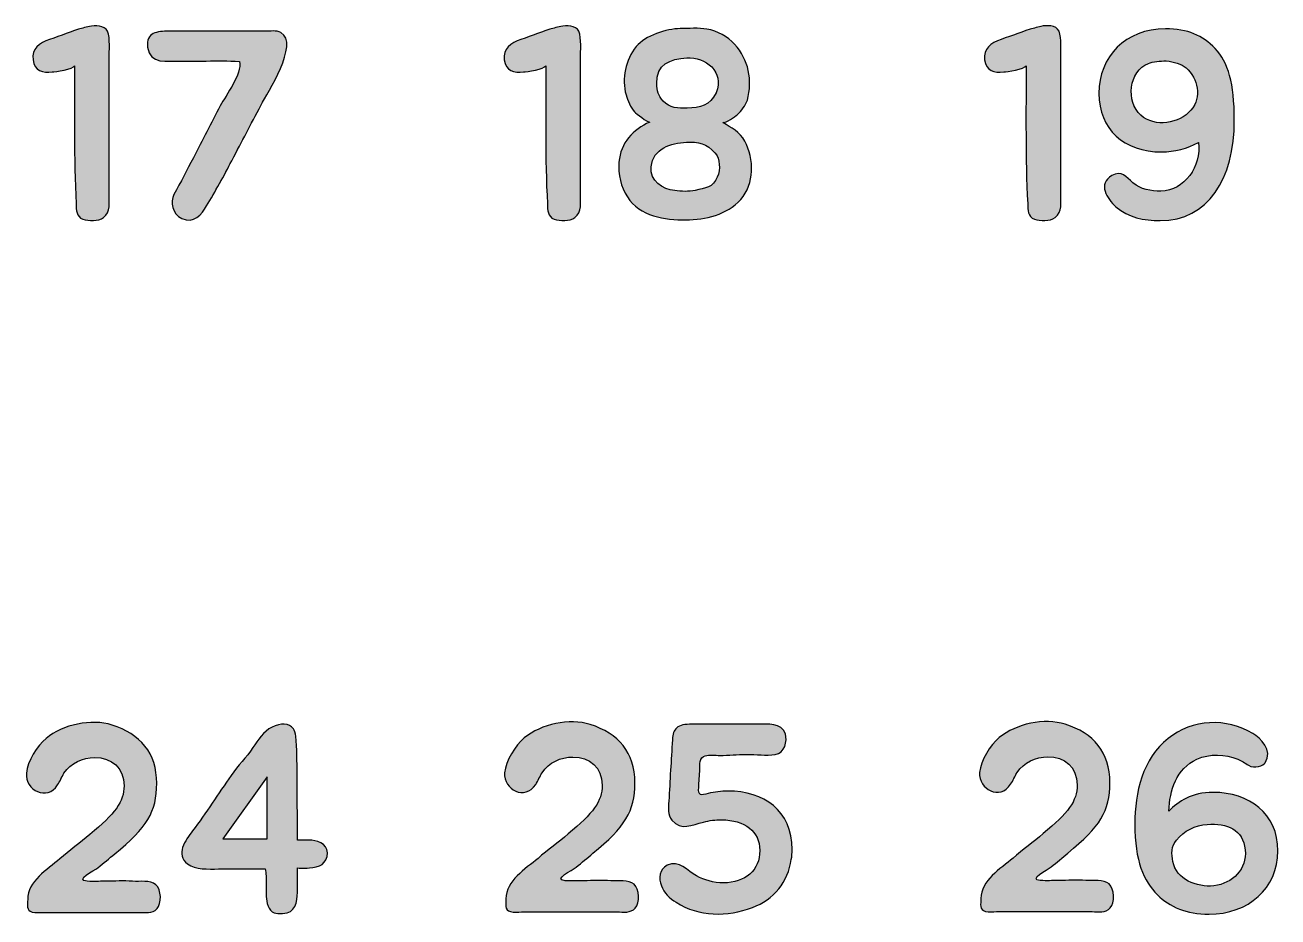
# Model space of a CAD drawing. Header units: millimetres. Extents: x 28 to 183, y 96 to 201.
# Drawn here: x 141.45 to 164.73, y 110.35 to 126.91 of the extents above; entities that cross this region are included whole.
import ezdxf

# ---------------------------------------------------------------- set-up
doc = ezdxf.new("R2010")
doc.units = ezdxf.units.MM
doc.header["$MEASUREMENT"] = 0
doc.layers.add('Layer 1', color=7, linetype='Continuous', lineweight=0)

# ---------------------------------------------------------------- blocks, each defined once
blk = doc.blocks.new('Block_0')
at = {"layer": 'Layer 1', "true_color": 0x010101, "transparency": 33554687}
h = blk.add_hatch(color=18, dxfattribs=at)
h.dxf.hatch_style = 2
edge = h.paths.add_edge_path()
edge.add_spline(control_points=[(142.645, 126.884), (142.744, 126.909), (142.927, 126.909), (142.981, 126.795), (143.036, 126.662), (143.011, 126.43), (143.011, 126.286), (143.011, 126.286), (143.011, 123.761), (143.011, 123.761), (143.011, 123.623), (143.046, 123.435), (142.907, 123.336), (142.813, 123.262), (142.631, 123.267), (142.522, 123.307), (142.403, 123.346), (142.398, 123.48), (142.398, 123.588), (142.354, 124.453), (142.369, 125.273), (142.369, 126.153), (142.349, 126.094), (142.008, 126.039), (141.954, 126.039), (141.781, 126.02), (141.618, 126.059), (141.598, 126.262), (141.573, 126.469), (141.711, 126.583), (141.904, 126.642), (142.112, 126.711), (142.314, 126.795), (142.522, 126.855), (142.566, 126.865), (142.606, 126.879), (142.645, 126.884)], knot_values=[0, 0, 0, 0, 1, 1, 1, 2, 2, 2, 3, 3, 3, 4, 4, 4, 5, 5, 5, 6, 6, 6, 7, 7, 7, 8, 8, 8, 9, 9, 9, 10, 10, 10, 11, 11, 11, 12, 12, 12, 12], degree=3, periodic=0)
h = blk.add_hatch(color=18, dxfattribs=at)
h.dxf.hatch_style = 2
edge = h.paths.add_edge_path()
edge.add_spline(control_points=[(151.401, 126.884), (151.5, 126.909), (151.683, 126.909), (151.737, 126.795), (151.791, 126.662), (151.767, 126.43), (151.767, 126.286), (151.767, 126.286), (151.767, 123.761), (151.767, 123.761), (151.767, 123.623), (151.801, 123.435), (151.663, 123.336), (151.569, 123.262), (151.386, 123.267), (151.278, 123.307), (151.159, 123.346), (151.154, 123.48), (151.154, 123.588), (151.109, 124.453), (151.124, 125.273), (151.124, 126.153), (151.104, 126.094), (150.764, 126.039), (150.709, 126.039), (150.536, 126.02), (150.373, 126.059), (150.353, 126.262), (150.329, 126.469), (150.467, 126.583), (150.66, 126.642), (150.867, 126.711), (151.07, 126.795), (151.278, 126.855), (151.322, 126.865), (151.361, 126.879), (151.401, 126.884)], knot_values=[0, 0, 0, 0, 1, 1, 1, 2, 2, 2, 3, 3, 3, 4, 4, 4, 5, 5, 5, 6, 6, 6, 7, 7, 7, 8, 8, 8, 9, 9, 9, 10, 10, 10, 11, 11, 11, 12, 12, 12, 12], degree=3, periodic=0)
h = blk.add_hatch(color=18, dxfattribs=at)
h.dxf.hatch_style = 2
edge = h.paths.add_edge_path()
edge.add_spline(control_points=[(152.64, 123.717), (152.516, 123.905), (152.467, 124.137), (152.482, 124.364), (152.512, 124.72), (152.744, 124.972), (153.055, 125.105), (153.001, 125.105), (152.808, 125.268), (152.773, 125.298), (152.695, 125.382), (152.65, 125.506), (152.615, 125.614), (152.532, 125.911), (152.601, 126.267), (152.803, 126.509), (152.971, 126.716), (153.367, 126.84), (153.619, 126.845), (153.787, 126.845), (153.955, 126.86), (154.118, 126.835), (154.32, 126.8), (154.498, 126.696), (154.632, 126.553), (154.894, 126.267), (154.968, 125.886), (154.869, 125.515), (154.834, 125.412), (154.765, 125.323), (154.681, 125.244), (154.647, 125.214), (154.464, 125.091), (154.414, 125.1), (154.572, 125.001), (154.73, 124.927), (154.819, 124.754), (155.002, 124.418), (155.002, 123.964), (154.745, 123.672), (154.493, 123.386), (154.088, 123.292), (153.727, 123.292), (153.337, 123.292), (152.868, 123.356), (152.64, 123.717)], knot_values=[0, 0, 0, 0, 1, 1, 1, 2, 2, 2, 3, 3, 3, 4, 4, 4, 5, 5, 5, 6, 6, 6, 7, 7, 7, 8, 8, 8, 9, 9, 9, 10, 10, 10, 11, 11, 11, 12, 12, 12, 13, 13, 13, 14, 14, 14, 15, 15, 15, 15], degree=3, periodic=0)
edge = h.paths.add_edge_path()
edge.add_spline(control_points=[(153.08, 124.275), (153.055, 124.013), (153.292, 123.86), (153.52, 123.835), (153.643, 123.816), (153.777, 123.816), (153.9, 123.84), (154.083, 123.88), (154.236, 123.89), (154.31, 124.087), (154.37, 124.226), (154.365, 124.428), (154.266, 124.537), (154.123, 124.71), (153.95, 124.745), (153.737, 124.735), (153.446, 124.72), (153.119, 124.621), (153.08, 124.275)], knot_values=[0, 0, 0, 0, 1, 1, 1, 2, 2, 2, 3, 3, 3, 4, 4, 4, 5, 5, 5, 6, 6, 6, 6], degree=3, periodic=0)
edge.add_line((153.08, 124.275), (153.08, 124.275))
edge = h.paths.add_edge_path()
edge.add_spline(control_points=[(153.184, 125.822), (153.189, 125.698), (153.213, 125.59), (153.307, 125.496), (153.421, 125.367), (153.589, 125.362), (153.747, 125.367), (153.989, 125.367), (154.177, 125.417), (154.286, 125.654), (154.454, 126.039), (154.088, 126.326), (153.742, 126.301), (153.436, 126.282), (153.169, 126.178), (153.184, 125.822)], knot_values=[0, 0, 0, 0, 1, 1, 1, 2, 2, 2, 3, 3, 3, 4, 4, 4, 5, 5, 5, 5], degree=3, periodic=0)
edge.add_line((153.184, 125.822), (153.184, 125.822))
h = blk.add_hatch(color=18, dxfattribs=at)
h.dxf.hatch_style = 2
edge = h.paths.add_edge_path()
edge.add_spline(control_points=[(160.323, 126.885), (160.422, 126.91), (160.605, 126.91), (160.659, 126.796), (160.714, 126.662), (160.689, 126.43), (160.689, 126.287), (160.689, 126.287), (160.689, 123.762), (160.689, 123.762), (160.689, 123.624), (160.724, 123.436), (160.585, 123.337), (160.491, 123.263), (160.308, 123.268), (160.2, 123.307), (160.081, 123.347), (160.076, 123.48), (160.076, 123.589), (160.032, 124.454), (160.047, 125.274), (160.047, 126.154), (160.027, 126.094), (159.686, 126.04), (159.631, 126.04), (159.458, 126.02), (159.296, 126.06), (159.276, 126.262), (159.251, 126.47), (159.389, 126.583), (159.582, 126.643), (159.79, 126.712), (159.992, 126.796), (160.2, 126.855), (160.244, 126.865), (160.284, 126.88), (160.323, 126.885)], knot_values=[0, 0, 0, 0, 1, 1, 1, 2, 2, 2, 3, 3, 3, 4, 4, 4, 5, 5, 5, 6, 6, 6, 7, 7, 7, 8, 8, 8, 9, 9, 9, 10, 10, 10, 11, 11, 11, 12, 12, 12, 12], degree=3, periodic=0)
h = blk.add_hatch(color=18, dxfattribs=at)
h.dxf.hatch_style = 2
edge = h.paths.add_edge_path()
edge.add_spline(control_points=[(144.122, 126.795), (144.122, 126.795), (145.911, 126.795), (145.911, 126.795), (145.999, 126.795), (146.118, 126.815), (146.202, 126.771), (146.558, 126.568), (145.945, 125.639), (145.837, 125.427), (145.629, 125.036), (145.495, 124.779), (145.288, 124.389), (145.154, 124.122), (144.977, 123.811), (144.823, 123.554), (144.73, 123.391), (144.586, 123.213), (144.359, 123.316), (144.186, 123.41), (144.137, 123.613), (144.216, 123.766), (144.339, 123.988), (144.458, 124.221), (144.576, 124.443), (144.754, 124.779), (144.898, 125.081), (145.076, 125.412), (145.184, 125.609), (145.481, 126.005), (145.436, 126.232), (145.204, 126.252), (145.036, 126.242), (144.814, 126.242), (144.814, 126.242), (144.334, 126.242), (144.334, 126.242), (144.102, 126.242), (143.761, 126.173), (143.726, 126.499), (143.712, 126.637), (143.756, 126.711), (143.83, 126.751), (143.909, 126.79), (144.013, 126.795), (144.122, 126.795)], knot_values=[0, 0, 0, 0, 1, 1, 1, 2, 2, 2, 3, 3, 3, 4, 4, 4, 5, 5, 5, 6, 6, 6, 7, 7, 7, 8, 8, 8, 9, 9, 9, 10, 10, 10, 11, 11, 11, 12, 12, 12, 13, 13, 13, 14, 14, 14, 15, 15, 15, 15], degree=3, periodic=0)
h = blk.add_hatch(color=18, dxfattribs=at)
h.dxf.hatch_style = 2
edge = h.paths.add_edge_path()
edge.add_spline(control_points=[(161.716, 123.534), (161.543, 123.693), (161.375, 123.955), (161.642, 124.113), (161.815, 124.216), (161.913, 124.088), (162.032, 123.979), (162.18, 123.856), (162.363, 123.826), (162.551, 123.826), (162.986, 123.826), (163.312, 124.291), (163.247, 124.73), (163.055, 124.617), (162.793, 124.553), (162.57, 124.553), (161.864, 124.553), (161.399, 124.977), (161.399, 125.64), (161.399, 126.327), (161.898, 126.84), (162.635, 126.84), (163.055, 126.84), (163.321, 126.717), (163.559, 126.475), (163.801, 126.218), (163.915, 125.832), (163.915, 125.15), (163.915, 124.039), (163.426, 123.278), (162.536, 123.278), (162.235, 123.278), (161.948, 123.332), (161.716, 123.534)], knot_values=[0, 0, 0, 0, 1, 1, 1, 2, 2, 2, 3, 3, 3, 4, 4, 4, 5, 5, 5, 6, 6, 6, 7, 7, 7, 8, 8, 8, 9, 9, 9, 10, 10, 10, 11, 11, 11, 11], degree=3, periodic=0)
edge = h.paths.add_edge_path()
edge.add_spline(control_points=[(162.319, 126.198), (161.958, 126.055), (161.893, 125.486), (162.18, 125.234), (162.437, 125.002), (162.897, 125.081), (163.109, 125.328), (163.321, 125.575), (163.238, 125.916), (163.02, 126.114), (162.931, 126.188), (162.793, 126.228), (162.65, 126.243), (162.531, 126.248), (162.407, 126.228), (162.319, 126.198)], knot_values=[0, 0, 0, 0, 1, 1, 1, 2, 2, 2, 3, 3, 3, 4, 4, 4, 5, 5, 5, 5], degree=3, periodic=0)
edge.add_line((162.319, 126.198), (162.319, 126.198))
h = blk.add_hatch(color=18, dxfattribs=at)
h.dxf.hatch_style = 2
edge = h.paths.add_edge_path()
edge.add_spline(control_points=[(141.474, 113.016), (141.494, 113.233), (141.672, 113.525), (141.84, 113.663), (142.151, 113.92), (142.68, 114.034), (143.065, 113.91), (143.589, 113.747), (143.896, 113.391), (143.896, 112.828), (143.896, 112.294), (143.713, 112.008), (143.115, 111.518), (143.016, 111.434), (142.907, 111.345), (142.804, 111.261), (142.734, 111.207), (142.364, 111.029), (142.601, 111.009), (142.744, 110.999), (142.804, 111.009), (142.947, 111.009), (143.115, 111.009), (143.283, 111.024), (143.446, 111.009), (143.58, 110.999), (143.777, 111.034), (143.881, 110.945), (143.985, 110.856), (143.989, 110.594), (143.901, 110.5), (143.817, 110.401), (143.678, 110.431), (143.565, 110.431), (143.565, 110.431), (141.79, 110.431), (141.79, 110.431), (141.726, 110.431), (141.642, 110.416), (141.583, 110.436), (141.464, 110.466), (141.499, 110.574), (141.499, 110.673), (141.499, 111.009), (141.86, 111.227), (142.097, 111.424), (142.27, 111.578), (142.477, 111.726), (142.655, 111.879), (143.12, 112.264), (143.288, 112.482), (143.288, 112.783), (143.288, 113.114), (143.056, 113.307), (142.744, 113.307), (142.517, 113.307), (142.3, 113.203), (142.171, 113.016), (142.132, 112.946), (142.097, 112.862), (142.052, 112.798), (141.86, 112.492), (141.449, 112.699), (141.474, 113.016)], knot_values=[0, 0, 0, 0, 1, 1, 1, 2, 2, 2, 3, 3, 3, 4, 4, 4, 5, 5, 5, 6, 6, 6, 7, 7, 7, 8, 8, 8, 9, 9, 9, 10, 10, 10, 11, 11, 11, 12, 12, 12, 13, 13, 13, 14, 14, 14, 15, 15, 15, 16, 16, 16, 17, 17, 17, 18, 18, 18, 19, 19, 19, 20, 20, 20, 21, 21, 21, 21], degree=3, periodic=0)
h = blk.add_hatch(color=18, dxfattribs=at)
h.dxf.hatch_style = 2
edge = h.paths.add_edge_path()
edge.add_spline(control_points=[(146.479, 113.703), (146.508, 113.475), (146.499, 113.228), (146.503, 112.996), (146.503, 112.729), (146.508, 112.462), (146.508, 112.195), (146.508, 112.195), (146.508, 111.775), (146.508, 111.775), (146.508, 111.775), (146.721, 111.775), (146.721, 111.775), (146.864, 111.775), (147.057, 111.711), (147.067, 111.538), (147.067, 111.331), (146.913, 111.266), (146.731, 111.256), (146.711, 111.256), (146.518, 111.242), (146.508, 111.261), (146.508, 111.261), (146.508, 110.925), (146.508, 110.925), (146.508, 110.782), (146.523, 110.54), (146.38, 110.446), (146.32, 110.406), (146.153, 110.401), (146.078, 110.421), (145.96, 110.461), (145.94, 110.619), (145.93, 110.728), (145.925, 110.772), (145.94, 111.237), (145.91, 111.237), (145.91, 111.237), (145.041, 111.237), (145.041, 111.237), (144.853, 111.237), (144.616, 111.217), (144.467, 111.331), (144.235, 111.508), (144.428, 111.77), (144.561, 111.943), (144.813, 112.279), (145.041, 112.635), (145.278, 112.976), (145.406, 113.154), (145.559, 113.312), (145.683, 113.49), (145.777, 113.628), (145.876, 113.791), (146.039, 113.87), (146.197, 113.945), (146.355, 113.955), (146.434, 113.841), (146.454, 113.811), (146.474, 113.757), (146.479, 113.703)], knot_values=[0, 0, 0, 0, 1, 1, 1, 2, 2, 2, 3, 3, 3, 4, 4, 4, 5, 5, 5, 6, 6, 6, 7, 7, 7, 8, 8, 8, 9, 9, 9, 10, 10, 10, 11, 11, 11, 12, 12, 12, 13, 13, 13, 14, 14, 14, 15, 15, 15, 16, 16, 16, 17, 17, 17, 18, 18, 18, 19, 19, 19, 20, 20, 20, 20], degree=3, periodic=0)
edge = h.paths.add_edge_path()
edge.add_spline(control_points=[(145.945, 112.951), (145.945, 112.951), (145.125, 111.795), (145.125, 111.795), (145.125, 111.795), (145.945, 111.795), (145.945, 111.795), (145.945, 111.795), (145.945, 112.951), (145.945, 112.951)], knot_values=[0, 0, 0, 0, 1, 1, 1, 2, 2, 2, 3, 3, 3, 3], degree=3, periodic=0)
edge.add_line((145.945, 112.951), (145.945, 112.951))
h = blk.add_hatch(color=18, dxfattribs=at)
h.dxf.hatch_style = 2
edge = h.paths.add_edge_path()
edge.add_spline(control_points=[(150.358, 113.025), (150.377, 113.242), (150.556, 113.534), (150.724, 113.672), (151.035, 113.929), (151.564, 114.043), (151.949, 113.919), (152.473, 113.756), (152.779, 113.4), (152.779, 112.837), (152.779, 112.303), (152.596, 112.017), (151.998, 111.528), (151.899, 111.443), (151.791, 111.355), (151.687, 111.271), (151.618, 111.216), (151.247, 111.038), (151.484, 111.019), (151.628, 111.009), (151.687, 111.019), (151.831, 111.019), (151.998, 111.019), (152.166, 111.033), (152.329, 111.019), (152.463, 111.009), (152.661, 111.043), (152.765, 110.954), (152.868, 110.865), (152.873, 110.603), (152.784, 110.51), (152.7, 110.411), (152.562, 110.44), (152.448, 110.44), (152.448, 110.44), (150.674, 110.44), (150.674, 110.44), (150.61, 110.44), (150.526, 110.425), (150.467, 110.445), (150.348, 110.475), (150.383, 110.584), (150.383, 110.682), (150.383, 111.019), (150.743, 111.236), (150.98, 111.434), (151.153, 111.587), (151.361, 111.735), (151.539, 111.888), (152.004, 112.274), (152.171, 112.491), (152.171, 112.793), (152.171, 113.124), (151.939, 113.316), (151.628, 113.316), (151.401, 113.316), (151.183, 113.213), (151.055, 113.025), (151.015, 112.956), (150.98, 112.872), (150.936, 112.807), (150.743, 112.501), (150.333, 112.709), (150.358, 113.025)], knot_values=[0, 0, 0, 0, 1, 1, 1, 2, 2, 2, 3, 3, 3, 4, 4, 4, 5, 5, 5, 6, 6, 6, 7, 7, 7, 8, 8, 8, 9, 9, 9, 10, 10, 10, 11, 11, 11, 12, 12, 12, 13, 13, 13, 14, 14, 14, 15, 15, 15, 16, 16, 16, 17, 17, 17, 18, 18, 18, 19, 19, 19, 20, 20, 20, 21, 21, 21, 21], degree=3, periodic=0)
h = blk.add_hatch(color=18, dxfattribs=at)
h.dxf.hatch_style = 2
edge = h.paths.add_edge_path()
edge.add_spline(control_points=[(153.84, 113.924), (153.84, 113.924), (155.061, 113.924), (155.061, 113.924), (155.239, 113.924), (155.511, 113.959), (155.575, 113.746), (155.614, 113.613), (155.565, 113.385), (155.387, 113.366), (155.219, 113.336), (155.026, 113.366), (154.853, 113.366), (154.666, 113.366), (154.537, 113.346), (154.354, 113.346), (154.285, 113.346), (154.147, 113.361), (154.087, 113.341), (153.979, 113.316), (153.983, 113.168), (153.983, 113.089), (153.983, 112.975), (153.969, 112.862), (153.964, 112.748), (153.949, 112.595), (154.003, 112.6), (154.142, 112.639), (154.26, 112.669), (154.384, 112.684), (154.507, 112.684), (155.174, 112.684), (155.698, 112.328), (155.698, 111.597), (155.698, 111.532), (155.698, 111.473), (155.684, 111.414), (155.629, 110.999), (155.357, 110.663), (154.962, 110.524), (154.497, 110.346), (153.964, 110.346), (153.544, 110.618), (153.425, 110.687), (153.316, 110.796), (153.272, 110.925), (153.218, 111.063), (153.232, 111.231), (153.381, 111.305), (153.603, 111.414), (153.751, 111.201), (153.924, 111.107), (154.072, 111.033), (154.24, 110.979), (154.423, 110.979), (154.829, 110.979), (155.1, 111.216), (155.1, 111.582), (155.1, 111.933), (154.819, 112.15), (154.389, 112.15), (154.275, 112.15), (154.162, 112.14), (154.053, 112.106), (153.84, 112.056), (153.643, 111.938), (153.465, 112.145), (153.381, 112.234), (153.401, 112.382), (153.41, 112.496), (153.42, 112.689), (153.43, 112.876), (153.44, 113.069), (153.455, 113.257), (153.465, 113.45), (153.475, 113.637), (153.479, 113.746), (153.509, 113.81), (153.553, 113.855), (153.613, 113.914), (153.712, 113.924), (153.84, 113.924)], knot_values=[0, 0, 0, 0, 1, 1, 1, 2, 2, 2, 3, 3, 3, 4, 4, 4, 5, 5, 5, 6, 6, 6, 7, 7, 7, 8, 8, 8, 9, 9, 9, 10, 10, 10, 11, 11, 11, 12, 12, 12, 13, 13, 13, 14, 14, 14, 15, 15, 15, 16, 16, 16, 17, 17, 17, 18, 18, 18, 19, 19, 19, 20, 20, 20, 21, 21, 21, 22, 22, 22, 23, 23, 23, 24, 24, 24, 25, 25, 25, 26, 26, 26, 27, 27, 27, 27], degree=3, periodic=0)
h = blk.add_hatch(color=18, dxfattribs=at)
h.dxf.hatch_style = 2
edge = h.paths.add_edge_path()
edge.add_spline(control_points=[(159.182, 113.03), (159.202, 113.247), (159.38, 113.539), (159.548, 113.677), (159.859, 113.934), (160.388, 114.048), (160.774, 113.924), (161.297, 113.761), (161.604, 113.405), (161.604, 112.842), (161.604, 112.308), (161.421, 112.022), (160.823, 111.532), (160.724, 111.448), (160.616, 111.359), (160.512, 111.275), (160.443, 111.221), (160.072, 111.043), (160.309, 111.023), (160.452, 111.013), (160.512, 111.023), (160.655, 111.023), (160.823, 111.023), (160.991, 111.038), (161.154, 111.023), (161.288, 111.013), (161.485, 111.048), (161.589, 110.959), (161.693, 110.87), (161.698, 110.608), (161.609, 110.514), (161.525, 110.416), (161.386, 110.445), (161.273, 110.445), (161.273, 110.445), (159.499, 110.445), (159.499, 110.445), (159.435, 110.445), (159.351, 110.43), (159.291, 110.45), (159.172, 110.48), (159.207, 110.588), (159.207, 110.687), (159.207, 111.023), (159.568, 111.241), (159.805, 111.439), (159.978, 111.592), (160.186, 111.74), (160.363, 111.893), (160.828, 112.278), (160.996, 112.496), (160.996, 112.797), (160.996, 113.129), (160.764, 113.321), (160.452, 113.321), (160.225, 113.321), (160.008, 113.217), (159.879, 113.03), (159.84, 112.96), (159.805, 112.877), (159.76, 112.812), (159.568, 112.506), (159.158, 112.713), (159.182, 113.03)], knot_values=[0, 0, 0, 0, 1, 1, 1, 2, 2, 2, 3, 3, 3, 4, 4, 4, 5, 5, 5, 6, 6, 6, 7, 7, 7, 8, 8, 8, 9, 9, 9, 10, 10, 10, 11, 11, 11, 12, 12, 12, 13, 13, 13, 14, 14, 14, 15, 15, 15, 16, 16, 16, 17, 17, 17, 18, 18, 18, 19, 19, 19, 20, 20, 20, 21, 21, 21, 21], degree=3, periodic=0)
h = blk.add_hatch(color=18, dxfattribs=at)
h.dxf.hatch_style = 2
edge = h.paths.add_edge_path()
edge.add_spline(control_points=[(163.979, 113.277), (163.747, 113.366), (163.455, 113.385), (163.218, 113.277), (162.838, 113.099), (162.714, 112.699), (162.699, 112.313), (162.877, 112.491), (163.119, 112.659), (163.52, 112.659), (164.187, 112.659), (164.726, 112.269), (164.726, 111.572), (164.726, 110.88), (164.172, 110.396), (163.446, 110.396), (163.025, 110.396), (162.714, 110.534), (162.487, 110.757), (162.23, 111.018), (162.067, 111.379), (162.067, 112.076), (162.067, 112.654), (162.21, 113.287), (162.685, 113.662), (163.129, 114.018), (163.772, 114.052), (164.261, 113.751), (164.394, 113.667), (164.641, 113.45), (164.488, 113.208), (164.459, 113.153), (164.29, 113.094), (164.177, 113.163), (164.117, 113.203), (164.049, 113.252), (163.979, 113.277)], knot_values=[0, 0, 0, 0, 1, 1, 1, 2, 2, 2, 3, 3, 3, 4, 4, 4, 5, 5, 5, 6, 6, 6, 7, 7, 7, 8, 8, 8, 9, 9, 9, 10, 10, 10, 11, 11, 11, 12, 12, 12, 12], degree=3, periodic=0)
edge = h.paths.add_edge_path()
edge.add_spline(control_points=[(162.838, 111.774), (162.744, 111.661), (162.744, 111.513), (162.774, 111.374), (162.833, 111.043), (163.218, 110.89), (163.535, 110.925), (163.885, 110.964), (164.152, 111.236), (164.117, 111.592), (164.078, 111.977), (163.782, 112.086), (163.411, 112.066), (163.189, 112.051), (162.981, 111.947), (162.838, 111.774)], knot_values=[0, 0, 0, 0, 1, 1, 1, 2, 2, 2, 3, 3, 3, 4, 4, 4, 5, 5, 5, 5], degree=3, periodic=0)
edge.add_line((162.838, 111.774), (162.838, 111.774))
at = {"layer": 'Layer 1', "color": 18, "lineweight": 25, "true_color": 0x010101}
blk.add_lwpolyline([(145.945, 112.951), (145.125, 111.795), (145.945, 111.795)], close=True, dxfattribs=at)
for points, knots in [([(142.645, 126.884), (142.744, 126.909), (142.927, 126.909), (142.981, 126.795), (143.036, 126.662), (143.011, 126.43), (143.011, 126.286), (143.011, 126.286), (143.011, 123.761), (143.011, 123.761), (143.011, 123.623), (143.046, 123.435), (142.907, 123.336), (142.813, 123.262), (142.631, 123.267), (142.522, 123.307), (142.403, 123.346), (142.398, 123.48), (142.398, 123.588), (142.354, 124.453), (142.369, 125.273), (142.369, 126.153), (142.349, 126.094), (142.008, 126.039), (141.954, 126.039), (141.781, 126.02), (141.618, 126.059), (141.598, 126.262), (141.573, 126.469), (141.711, 126.583), (141.904, 126.642), (142.112, 126.711), (142.314, 126.795), (142.522, 126.855), (142.566, 126.865), (142.606, 126.879), (142.645, 126.884)], [0, 0, 0, 0, 1, 1, 1, 2, 2, 2, 3, 3, 3, 4, 4, 4, 5, 5, 5, 6, 6, 6, 7, 7, 7, 8, 8, 8, 9, 9, 9, 10, 10, 10, 11, 11, 11, 12, 12, 12, 12]), ([(151.401, 126.884), (151.5, 126.909), (151.683, 126.909), (151.737, 126.795), (151.791, 126.662), (151.767, 126.43), (151.767, 126.286), (151.767, 126.286), (151.767, 123.761), (151.767, 123.761), (151.767, 123.623), (151.801, 123.435), (151.663, 123.336), (151.569, 123.262), (151.386, 123.267), (151.278, 123.307), (151.159, 123.346), (151.154, 123.48), (151.154, 123.588), (151.109, 124.453), (151.124, 125.273), (151.124, 126.153), (151.104, 126.094), (150.764, 126.039), (150.709, 126.039), (150.536, 126.02), (150.373, 126.059), (150.353, 126.262), (150.329, 126.469), (150.467, 126.583), (150.66, 126.642), (150.867, 126.711), (151.07, 126.795), (151.278, 126.855), (151.322, 126.865), (151.361, 126.879), (151.401, 126.884)], [0, 0, 0, 0, 1, 1, 1, 2, 2, 2, 3, 3, 3, 4, 4, 4, 5, 5, 5, 6, 6, 6, 7, 7, 7, 8, 8, 8, 9, 9, 9, 10, 10, 10, 11, 11, 11, 12, 12, 12, 12]), ([(152.64, 123.717), (152.516, 123.905), (152.467, 124.137), (152.482, 124.364), (152.512, 124.72), (152.744, 124.972), (153.055, 125.105), (153.001, 125.105), (152.808, 125.268), (152.773, 125.298), (152.695, 125.382), (152.65, 125.506), (152.615, 125.614), (152.532, 125.911), (152.601, 126.267), (152.803, 126.509), (152.971, 126.716), (153.367, 126.84), (153.619, 126.845), (153.787, 126.845), (153.955, 126.86), (154.118, 126.835), (154.32, 126.8), (154.498, 126.696), (154.632, 126.553), (154.894, 126.267), (154.968, 125.886), (154.869, 125.515), (154.834, 125.412), (154.765, 125.323), (154.681, 125.244), (154.647, 125.214), (154.464, 125.091), (154.414, 125.1), (154.572, 125.001), (154.73, 124.927), (154.819, 124.754), (155.002, 124.418), (155.002, 123.964), (154.745, 123.672), (154.493, 123.386), (154.088, 123.292), (153.727, 123.292), (153.337, 123.292), (152.868, 123.356), (152.64, 123.717)], [0, 0, 0, 0, 1, 1, 1, 2, 2, 2, 3, 3, 3, 4, 4, 4, 5, 5, 5, 6, 6, 6, 7, 7, 7, 8, 8, 8, 9, 9, 9, 10, 10, 10, 11, 11, 11, 12, 12, 12, 13, 13, 13, 14, 14, 14, 15, 15, 15, 15]), ([(160.323, 126.885), (160.422, 126.91), (160.605, 126.91), (160.659, 126.796), (160.714, 126.662), (160.689, 126.43), (160.689, 126.287), (160.689, 126.287), (160.689, 123.762), (160.689, 123.762), (160.689, 123.624), (160.724, 123.436), (160.585, 123.337), (160.491, 123.263), (160.308, 123.268), (160.2, 123.307), (160.081, 123.347), (160.076, 123.48), (160.076, 123.589), (160.032, 124.454), (160.047, 125.274), (160.047, 126.154), (160.027, 126.094), (159.686, 126.04), (159.631, 126.04), (159.458, 126.02), (159.296, 126.06), (159.276, 126.262), (159.251, 126.47), (159.389, 126.583), (159.582, 126.643), (159.79, 126.712), (159.992, 126.796), (160.2, 126.855), (160.244, 126.865), (160.284, 126.88), (160.323, 126.885)], [0, 0, 0, 0, 1, 1, 1, 2, 2, 2, 3, 3, 3, 4, 4, 4, 5, 5, 5, 6, 6, 6, 7, 7, 7, 8, 8, 8, 9, 9, 9, 10, 10, 10, 11, 11, 11, 12, 12, 12, 12]), ([(144.122, 126.795), (144.122, 126.795), (145.911, 126.795), (145.911, 126.795), (145.999, 126.795), (146.118, 126.815), (146.202, 126.771), (146.558, 126.568), (145.945, 125.639), (145.837, 125.427), (145.629, 125.036), (145.495, 124.779), (145.288, 124.389), (145.154, 124.122), (144.977, 123.811), (144.823, 123.554), (144.73, 123.391), (144.586, 123.213), (144.359, 123.316), (144.186, 123.41), (144.137, 123.613), (144.216, 123.766), (144.339, 123.988), (144.458, 124.221), (144.576, 124.443), (144.754, 124.779), (144.898, 125.081), (145.076, 125.412), (145.184, 125.609), (145.481, 126.005), (145.436, 126.232), (145.204, 126.252), (145.036, 126.242), (144.814, 126.242), (144.814, 126.242), (144.334, 126.242), (144.334, 126.242), (144.102, 126.242), (143.761, 126.173), (143.726, 126.499), (143.712, 126.637), (143.756, 126.711), (143.83, 126.751), (143.909, 126.79), (144.013, 126.795), (144.122, 126.795)], [0, 0, 0, 0, 1, 1, 1, 2, 2, 2, 3, 3, 3, 4, 4, 4, 5, 5, 5, 6, 6, 6, 7, 7, 7, 8, 8, 8, 9, 9, 9, 10, 10, 10, 11, 11, 11, 12, 12, 12, 13, 13, 13, 14, 14, 14, 15, 15, 15, 15]), ([(161.716, 123.534), (161.543, 123.693), (161.375, 123.955), (161.642, 124.113), (161.815, 124.216), (161.913, 124.088), (162.032, 123.979), (162.18, 123.856), (162.363, 123.826), (162.551, 123.826), (162.986, 123.826), (163.312, 124.291), (163.247, 124.73), (163.055, 124.617), (162.793, 124.553), (162.57, 124.553), (161.864, 124.553), (161.399, 124.977), (161.399, 125.64), (161.399, 126.327), (161.898, 126.84), (162.635, 126.84), (163.055, 126.84), (163.321, 126.717), (163.559, 126.475), (163.801, 126.218), (163.915, 125.832), (163.915, 125.15), (163.915, 124.039), (163.426, 123.278), (162.536, 123.278), (162.235, 123.278), (161.948, 123.332), (161.716, 123.534)], [0, 0, 0, 0, 1, 1, 1, 2, 2, 2, 3, 3, 3, 4, 4, 4, 5, 5, 5, 6, 6, 6, 7, 7, 7, 8, 8, 8, 9, 9, 9, 10, 10, 10, 11, 11, 11, 11]), ([(153.184, 125.822), (153.189, 125.698), (153.213, 125.59), (153.307, 125.496), (153.421, 125.367), (153.589, 125.362), (153.747, 125.367), (153.989, 125.367), (154.177, 125.417), (154.286, 125.654), (154.454, 126.039), (154.088, 126.326), (153.742, 126.301), (153.436, 126.282), (153.169, 126.178), (153.184, 125.822)], [0, 0, 0, 0, 1, 1, 1, 2, 2, 2, 3, 3, 3, 4, 4, 4, 5, 5, 5, 5]), ([(162.319, 126.198), (161.958, 126.055), (161.893, 125.486), (162.18, 125.234), (162.437, 125.002), (162.897, 125.081), (163.109, 125.328), (163.321, 125.575), (163.238, 125.916), (163.02, 126.114), (162.931, 126.188), (162.793, 126.228), (162.65, 126.243), (162.531, 126.248), (162.407, 126.228), (162.319, 126.198)], [0, 0, 0, 0, 1, 1, 1, 2, 2, 2, 3, 3, 3, 4, 4, 4, 5, 5, 5, 5]), ([(153.08, 124.275), (153.055, 124.013), (153.292, 123.86), (153.52, 123.835), (153.643, 123.816), (153.777, 123.816), (153.9, 123.84), (154.083, 123.88), (154.236, 123.89), (154.31, 124.087), (154.37, 124.226), (154.365, 124.428), (154.266, 124.537), (154.123, 124.71), (153.95, 124.745), (153.737, 124.735), (153.446, 124.72), (153.119, 124.621), (153.08, 124.275)], [0, 0, 0, 0, 1, 1, 1, 2, 2, 2, 3, 3, 3, 4, 4, 4, 5, 5, 5, 6, 6, 6, 6]), ([(141.474, 113.016), (141.494, 113.233), (141.672, 113.525), (141.84, 113.663), (142.151, 113.92), (142.68, 114.034), (143.065, 113.91), (143.589, 113.747), (143.896, 113.391), (143.896, 112.828), (143.896, 112.294), (143.713, 112.008), (143.115, 111.518), (143.016, 111.434), (142.907, 111.345), (142.804, 111.261), (142.734, 111.207), (142.364, 111.029), (142.601, 111.009), (142.744, 110.999), (142.804, 111.009), (142.947, 111.009), (143.115, 111.009), (143.283, 111.024), (143.446, 111.009), (143.58, 110.999), (143.777, 111.034), (143.881, 110.945), (143.985, 110.856), (143.989, 110.594), (143.901, 110.5), (143.817, 110.401), (143.678, 110.431), (143.565, 110.431), (143.565, 110.431), (141.79, 110.431), (141.79, 110.431), (141.726, 110.431), (141.642, 110.416), (141.583, 110.436), (141.464, 110.466), (141.499, 110.574), (141.499, 110.673), (141.499, 111.009), (141.86, 111.227), (142.097, 111.424), (142.27, 111.578), (142.477, 111.726), (142.655, 111.879), (143.12, 112.264), (143.288, 112.482), (143.288, 112.783), (143.288, 113.114), (143.056, 113.307), (142.744, 113.307), (142.517, 113.307), (142.3, 113.203), (142.171, 113.016), (142.132, 112.946), (142.097, 112.862), (142.052, 112.798), (141.86, 112.492), (141.449, 112.699), (141.474, 113.016)], [0, 0, 0, 0, 1, 1, 1, 2, 2, 2, 3, 3, 3, 4, 4, 4, 5, 5, 5, 6, 6, 6, 7, 7, 7, 8, 8, 8, 9, 9, 9, 10, 10, 10, 11, 11, 11, 12, 12, 12, 13, 13, 13, 14, 14, 14, 15, 15, 15, 16, 16, 16, 17, 17, 17, 18, 18, 18, 19, 19, 19, 20, 20, 20, 21, 21, 21, 21]), ([(146.479, 113.703), (146.508, 113.475), (146.499, 113.228), (146.503, 112.996), (146.503, 112.729), (146.508, 112.462), (146.508, 112.195), (146.508, 112.195), (146.508, 111.775), (146.508, 111.775), (146.508, 111.775), (146.721, 111.775), (146.721, 111.775), (146.864, 111.775), (147.057, 111.711), (147.067, 111.538), (147.067, 111.331), (146.913, 111.266), (146.731, 111.256), (146.711, 111.256), (146.518, 111.242), (146.508, 111.261), (146.508, 111.261), (146.508, 110.925), (146.508, 110.925), (146.508, 110.782), (146.523, 110.54), (146.38, 110.446), (146.32, 110.406), (146.153, 110.401), (146.078, 110.421), (145.96, 110.461), (145.94, 110.619), (145.93, 110.728), (145.925, 110.772), (145.94, 111.237), (145.91, 111.237), (145.91, 111.237), (145.041, 111.237), (145.041, 111.237), (144.853, 111.237), (144.616, 111.217), (144.467, 111.331), (144.235, 111.508), (144.428, 111.77), (144.561, 111.943), (144.813, 112.279), (145.041, 112.635), (145.278, 112.976), (145.406, 113.154), (145.559, 113.312), (145.683, 113.49), (145.777, 113.628), (145.876, 113.791), (146.039, 113.87), (146.197, 113.945), (146.355, 113.955), (146.434, 113.841), (146.454, 113.811), (146.474, 113.757), (146.479, 113.703)], [0, 0, 0, 0, 1, 1, 1, 2, 2, 2, 3, 3, 3, 4, 4, 4, 5, 5, 5, 6, 6, 6, 7, 7, 7, 8, 8, 8, 9, 9, 9, 10, 10, 10, 11, 11, 11, 12, 12, 12, 13, 13, 13, 14, 14, 14, 15, 15, 15, 16, 16, 16, 17, 17, 17, 18, 18, 18, 19, 19, 19, 20, 20, 20, 20]), ([(150.358, 113.025), (150.377, 113.242), (150.556, 113.534), (150.724, 113.672), (151.035, 113.929), (151.564, 114.043), (151.949, 113.919), (152.473, 113.756), (152.779, 113.4), (152.779, 112.837), (152.779, 112.303), (152.596, 112.017), (151.998, 111.528), (151.899, 111.443), (151.791, 111.355), (151.687, 111.271), (151.618, 111.216), (151.247, 111.038), (151.484, 111.019), (151.628, 111.009), (151.687, 111.019), (151.831, 111.019), (151.998, 111.019), (152.166, 111.033), (152.329, 111.019), (152.463, 111.009), (152.661, 111.043), (152.765, 110.954), (152.868, 110.865), (152.873, 110.603), (152.784, 110.51), (152.7, 110.411), (152.562, 110.44), (152.448, 110.44), (152.448, 110.44), (150.674, 110.44), (150.674, 110.44), (150.61, 110.44), (150.526, 110.425), (150.467, 110.445), (150.348, 110.475), (150.383, 110.584), (150.383, 110.682), (150.383, 111.019), (150.743, 111.236), (150.98, 111.434), (151.153, 111.587), (151.361, 111.735), (151.539, 111.888), (152.004, 112.274), (152.171, 112.491), (152.171, 112.793), (152.171, 113.124), (151.939, 113.316), (151.628, 113.316), (151.401, 113.316), (151.183, 113.213), (151.055, 113.025), (151.015, 112.956), (150.98, 112.872), (150.936, 112.807), (150.743, 112.501), (150.333, 112.709), (150.358, 113.025)], [0, 0, 0, 0, 1, 1, 1, 2, 2, 2, 3, 3, 3, 4, 4, 4, 5, 5, 5, 6, 6, 6, 7, 7, 7, 8, 8, 8, 9, 9, 9, 10, 10, 10, 11, 11, 11, 12, 12, 12, 13, 13, 13, 14, 14, 14, 15, 15, 15, 16, 16, 16, 17, 17, 17, 18, 18, 18, 19, 19, 19, 20, 20, 20, 21, 21, 21, 21]), ([(153.84, 113.924), (153.84, 113.924), (155.061, 113.924), (155.061, 113.924), (155.239, 113.924), (155.511, 113.959), (155.575, 113.746), (155.614, 113.613), (155.565, 113.385), (155.387, 113.366), (155.219, 113.336), (155.026, 113.366), (154.853, 113.366), (154.666, 113.366), (154.537, 113.346), (154.354, 113.346), (154.285, 113.346), (154.147, 113.361), (154.087, 113.341), (153.979, 113.316), (153.983, 113.168), (153.983, 113.089), (153.983, 112.975), (153.969, 112.862), (153.964, 112.748), (153.949, 112.595), (154.003, 112.6), (154.142, 112.639), (154.26, 112.669), (154.384, 112.684), (154.507, 112.684), (155.174, 112.684), (155.698, 112.328), (155.698, 111.597), (155.698, 111.532), (155.698, 111.473), (155.684, 111.414), (155.629, 110.999), (155.357, 110.663), (154.962, 110.524), (154.497, 110.346), (153.964, 110.346), (153.544, 110.618), (153.425, 110.687), (153.316, 110.796), (153.272, 110.925), (153.218, 111.063), (153.232, 111.231), (153.381, 111.305), (153.603, 111.414), (153.751, 111.201), (153.924, 111.107), (154.072, 111.033), (154.24, 110.979), (154.423, 110.979), (154.829, 110.979), (155.1, 111.216), (155.1, 111.582), (155.1, 111.933), (154.819, 112.15), (154.389, 112.15), (154.275, 112.15), (154.162, 112.14), (154.053, 112.106), (153.84, 112.056), (153.643, 111.938), (153.465, 112.145), (153.381, 112.234), (153.401, 112.382), (153.41, 112.496), (153.42, 112.689), (153.43, 112.876), (153.44, 113.069), (153.455, 113.257), (153.465, 113.45), (153.475, 113.637), (153.479, 113.746), (153.509, 113.81), (153.553, 113.855), (153.613, 113.914), (153.712, 113.924), (153.84, 113.924)], [0, 0, 0, 0, 1, 1, 1, 2, 2, 2, 3, 3, 3, 4, 4, 4, 5, 5, 5, 6, 6, 6, 7, 7, 7, 8, 8, 8, 9, 9, 9, 10, 10, 10, 11, 11, 11, 12, 12, 12, 13, 13, 13, 14, 14, 14, 15, 15, 15, 16, 16, 16, 17, 17, 17, 18, 18, 18, 19, 19, 19, 20, 20, 20, 21, 21, 21, 22, 22, 22, 23, 23, 23, 24, 24, 24, 25, 25, 25, 26, 26, 26, 27, 27, 27, 27]), ([(159.182, 113.03), (159.202, 113.247), (159.38, 113.539), (159.548, 113.677), (159.859, 113.934), (160.388, 114.048), (160.774, 113.924), (161.297, 113.761), (161.604, 113.405), (161.604, 112.842), (161.604, 112.308), (161.421, 112.022), (160.823, 111.532), (160.724, 111.448), (160.616, 111.359), (160.512, 111.275), (160.443, 111.221), (160.072, 111.043), (160.309, 111.023), (160.452, 111.013), (160.512, 111.023), (160.655, 111.023), (160.823, 111.023), (160.991, 111.038), (161.154, 111.023), (161.288, 111.013), (161.485, 111.048), (161.589, 110.959), (161.693, 110.87), (161.698, 110.608), (161.609, 110.514), (161.525, 110.416), (161.386, 110.445), (161.273, 110.445), (161.273, 110.445), (159.499, 110.445), (159.499, 110.445), (159.435, 110.445), (159.351, 110.43), (159.291, 110.45), (159.172, 110.48), (159.207, 110.588), (159.207, 110.687), (159.207, 111.023), (159.568, 111.241), (159.805, 111.439), (159.978, 111.592), (160.186, 111.74), (160.363, 111.893), (160.828, 112.278), (160.996, 112.496), (160.996, 112.797), (160.996, 113.129), (160.764, 113.321), (160.452, 113.321), (160.225, 113.321), (160.008, 113.217), (159.879, 113.03), (159.84, 112.96), (159.805, 112.877), (159.76, 112.812), (159.568, 112.506), (159.158, 112.713), (159.182, 113.03)], [0, 0, 0, 0, 1, 1, 1, 2, 2, 2, 3, 3, 3, 4, 4, 4, 5, 5, 5, 6, 6, 6, 7, 7, 7, 8, 8, 8, 9, 9, 9, 10, 10, 10, 11, 11, 11, 12, 12, 12, 13, 13, 13, 14, 14, 14, 15, 15, 15, 16, 16, 16, 17, 17, 17, 18, 18, 18, 19, 19, 19, 20, 20, 20, 21, 21, 21, 21]), ([(163.979, 113.277), (163.747, 113.366), (163.455, 113.385), (163.218, 113.277), (162.838, 113.099), (162.714, 112.699), (162.699, 112.313), (162.877, 112.491), (163.119, 112.659), (163.52, 112.659), (164.187, 112.659), (164.726, 112.269), (164.726, 111.572), (164.726, 110.88), (164.172, 110.396), (163.446, 110.396), (163.025, 110.396), (162.714, 110.534), (162.487, 110.757), (162.23, 111.018), (162.067, 111.379), (162.067, 112.076), (162.067, 112.654), (162.21, 113.287), (162.685, 113.662), (163.129, 114.018), (163.772, 114.052), (164.261, 113.751), (164.394, 113.667), (164.641, 113.45), (164.488, 113.208), (164.459, 113.153), (164.29, 113.094), (164.177, 113.163), (164.117, 113.203), (164.049, 113.252), (163.979, 113.277)], [0, 0, 0, 0, 1, 1, 1, 2, 2, 2, 3, 3, 3, 4, 4, 4, 5, 5, 5, 6, 6, 6, 7, 7, 7, 8, 8, 8, 9, 9, 9, 10, 10, 10, 11, 11, 11, 12, 12, 12, 12]), ([(162.838, 111.774), (162.744, 111.661), (162.744, 111.513), (162.774, 111.374), (162.833, 111.043), (163.218, 110.89), (163.535, 110.925), (163.885, 110.964), (164.152, 111.236), (164.117, 111.592), (164.078, 111.977), (163.782, 112.086), (163.411, 112.066), (163.189, 112.051), (162.981, 111.947), (162.838, 111.774)], [0, 0, 0, 0, 1, 1, 1, 2, 2, 2, 3, 3, 3, 4, 4, 4, 5, 5, 5, 5])]:
    blk.add_open_spline(points, degree=3, knots=knots, dxfattribs=at)
at = {"layer": 'Layer 1'}
for points, knots in [([(142.645, 126.884), (142.744, 126.909), (142.927, 126.909), (142.981, 126.795), (143.036, 126.662), (143.011, 126.43), (143.011, 126.286), (143.011, 126.286), (143.011, 123.761), (143.011, 123.761), (143.011, 123.623), (143.046, 123.435), (142.907, 123.336), (142.813, 123.262), (142.631, 123.267), (142.522, 123.307), (142.403, 123.346), (142.398, 123.48), (142.398, 123.588), (142.354, 124.453), (142.369, 125.273), (142.369, 126.153), (142.349, 126.094), (142.008, 126.039), (141.954, 126.039), (141.781, 126.02), (141.618, 126.059), (141.598, 126.262), (141.573, 126.469), (141.711, 126.583), (141.904, 126.642), (142.112, 126.711), (142.314, 126.795), (142.522, 126.855), (142.566, 126.865), (142.606, 126.879), (142.645, 126.884)], [0, 0, 0, 0, 1, 1, 1, 2, 2, 2, 3, 3, 3, 4, 4, 4, 5, 5, 5, 6, 6, 6, 7, 7, 7, 8, 8, 8, 9, 9, 9, 10, 10, 10, 11, 11, 11, 12, 12, 12, 12]), ([(151.401, 126.884), (151.5, 126.909), (151.683, 126.909), (151.737, 126.795), (151.791, 126.662), (151.767, 126.43), (151.767, 126.286), (151.767, 126.286), (151.767, 123.761), (151.767, 123.761), (151.767, 123.623), (151.801, 123.435), (151.663, 123.336), (151.569, 123.262), (151.386, 123.267), (151.278, 123.307), (151.159, 123.346), (151.154, 123.48), (151.154, 123.588), (151.109, 124.453), (151.124, 125.273), (151.124, 126.153), (151.104, 126.094), (150.764, 126.039), (150.709, 126.039), (150.536, 126.02), (150.373, 126.059), (150.353, 126.262), (150.329, 126.469), (150.467, 126.583), (150.66, 126.642), (150.867, 126.711), (151.07, 126.795), (151.278, 126.855), (151.322, 126.865), (151.361, 126.879), (151.401, 126.884)], [0, 0, 0, 0, 1, 1, 1, 2, 2, 2, 3, 3, 3, 4, 4, 4, 5, 5, 5, 6, 6, 6, 7, 7, 7, 8, 8, 8, 9, 9, 9, 10, 10, 10, 11, 11, 11, 12, 12, 12, 12]), ([(152.64, 123.717), (152.516, 123.905), (152.467, 124.137), (152.482, 124.364), (152.512, 124.72), (152.744, 124.972), (153.055, 125.105), (153.001, 125.105), (152.808, 125.268), (152.773, 125.298), (152.695, 125.382), (152.65, 125.506), (152.615, 125.614), (152.532, 125.911), (152.601, 126.267), (152.803, 126.509), (152.971, 126.716), (153.367, 126.84), (153.619, 126.845), (153.787, 126.845), (153.955, 126.86), (154.118, 126.835), (154.32, 126.8), (154.498, 126.696), (154.632, 126.553), (154.894, 126.267), (154.968, 125.886), (154.869, 125.515), (154.834, 125.412), (154.765, 125.323), (154.681, 125.244), (154.647, 125.214), (154.464, 125.091), (154.414, 125.1), (154.572, 125.001), (154.73, 124.927), (154.819, 124.754), (155.002, 124.418), (155.002, 123.964), (154.745, 123.672), (154.493, 123.386), (154.088, 123.292), (153.727, 123.292), (153.337, 123.292), (152.868, 123.356), (152.64, 123.717)], [0, 0, 0, 0, 1, 1, 1, 2, 2, 2, 3, 3, 3, 4, 4, 4, 5, 5, 5, 6, 6, 6, 7, 7, 7, 8, 8, 8, 9, 9, 9, 10, 10, 10, 11, 11, 11, 12, 12, 12, 13, 13, 13, 14, 14, 14, 15, 15, 15, 15]), ([(160.323, 126.885), (160.422, 126.91), (160.605, 126.91), (160.659, 126.796), (160.714, 126.662), (160.689, 126.43), (160.689, 126.287), (160.689, 126.287), (160.689, 123.762), (160.689, 123.762), (160.689, 123.624), (160.724, 123.436), (160.585, 123.337), (160.491, 123.263), (160.308, 123.268), (160.2, 123.307), (160.081, 123.347), (160.076, 123.48), (160.076, 123.589), (160.032, 124.454), (160.047, 125.274), (160.047, 126.154), (160.027, 126.094), (159.686, 126.04), (159.631, 126.04), (159.458, 126.02), (159.296, 126.06), (159.276, 126.262), (159.251, 126.47), (159.389, 126.583), (159.582, 126.643), (159.79, 126.712), (159.992, 126.796), (160.2, 126.855), (160.244, 126.865), (160.284, 126.88), (160.323, 126.885)], [0, 0, 0, 0, 1, 1, 1, 2, 2, 2, 3, 3, 3, 4, 4, 4, 5, 5, 5, 6, 6, 6, 7, 7, 7, 8, 8, 8, 9, 9, 9, 10, 10, 10, 11, 11, 11, 12, 12, 12, 12]), ([(144.122, 126.795), (144.122, 126.795), (145.911, 126.795), (145.911, 126.795), (145.999, 126.795), (146.118, 126.815), (146.202, 126.771), (146.558, 126.568), (145.945, 125.639), (145.837, 125.427), (145.629, 125.036), (145.495, 124.779), (145.288, 124.389), (145.154, 124.122), (144.977, 123.811), (144.823, 123.554), (144.73, 123.391), (144.586, 123.213), (144.359, 123.316), (144.186, 123.41), (144.137, 123.613), (144.216, 123.766), (144.339, 123.988), (144.458, 124.221), (144.576, 124.443), (144.754, 124.779), (144.898, 125.081), (145.076, 125.412), (145.184, 125.609), (145.481, 126.005), (145.436, 126.232), (145.204, 126.252), (145.036, 126.242), (144.814, 126.242), (144.814, 126.242), (144.334, 126.242), (144.334, 126.242), (144.102, 126.242), (143.761, 126.173), (143.726, 126.499), (143.712, 126.637), (143.756, 126.711), (143.83, 126.751), (143.909, 126.79), (144.013, 126.795), (144.122, 126.795)], [0, 0, 0, 0, 1, 1, 1, 2, 2, 2, 3, 3, 3, 4, 4, 4, 5, 5, 5, 6, 6, 6, 7, 7, 7, 8, 8, 8, 9, 9, 9, 10, 10, 10, 11, 11, 11, 12, 12, 12, 13, 13, 13, 14, 14, 14, 15, 15, 15, 15]), ([(161.716, 123.534), (161.543, 123.693), (161.375, 123.955), (161.642, 124.113), (161.815, 124.216), (161.913, 124.088), (162.032, 123.979), (162.18, 123.856), (162.363, 123.826), (162.551, 123.826), (162.986, 123.826), (163.312, 124.291), (163.247, 124.73), (163.055, 124.617), (162.793, 124.553), (162.57, 124.553), (161.864, 124.553), (161.399, 124.977), (161.399, 125.64), (161.399, 126.327), (161.898, 126.84), (162.635, 126.84), (163.055, 126.84), (163.321, 126.717), (163.559, 126.475), (163.801, 126.218), (163.915, 125.832), (163.915, 125.15), (163.915, 124.039), (163.426, 123.278), (162.536, 123.278), (162.235, 123.278), (161.948, 123.332), (161.716, 123.534)], [0, 0, 0, 0, 1, 1, 1, 2, 2, 2, 3, 3, 3, 4, 4, 4, 5, 5, 5, 6, 6, 6, 7, 7, 7, 8, 8, 8, 9, 9, 9, 10, 10, 10, 11, 11, 11, 11]), ([(153.184, 125.822), (153.189, 125.698), (153.213, 125.59), (153.307, 125.496), (153.421, 125.367), (153.589, 125.362), (153.747, 125.367), (153.989, 125.367), (154.177, 125.417), (154.286, 125.654), (154.454, 126.039), (154.088, 126.326), (153.742, 126.301), (153.436, 126.282), (153.169, 126.178), (153.184, 125.822)], [0, 0, 0, 0, 1, 1, 1, 2, 2, 2, 3, 3, 3, 4, 4, 4, 5, 5, 5, 5]), ([(162.319, 126.198), (161.958, 126.055), (161.893, 125.486), (162.18, 125.234), (162.437, 125.002), (162.897, 125.081), (163.109, 125.328), (163.321, 125.575), (163.238, 125.916), (163.02, 126.114), (162.931, 126.188), (162.793, 126.228), (162.65, 126.243), (162.531, 126.248), (162.407, 126.228), (162.319, 126.198)], [0, 0, 0, 0, 1, 1, 1, 2, 2, 2, 3, 3, 3, 4, 4, 4, 5, 5, 5, 5]), ([(153.08, 124.275), (153.055, 124.013), (153.292, 123.86), (153.52, 123.835), (153.643, 123.816), (153.777, 123.816), (153.9, 123.84), (154.083, 123.88), (154.236, 123.89), (154.31, 124.087), (154.37, 124.226), (154.365, 124.428), (154.266, 124.537), (154.123, 124.71), (153.95, 124.745), (153.737, 124.735), (153.446, 124.72), (153.119, 124.621), (153.08, 124.275)], [0, 0, 0, 0, 1, 1, 1, 2, 2, 2, 3, 3, 3, 4, 4, 4, 5, 5, 5, 6, 6, 6, 6]), ([(141.474, 113.016), (141.494, 113.233), (141.672, 113.525), (141.84, 113.663), (142.151, 113.92), (142.68, 114.034), (143.065, 113.91), (143.589, 113.747), (143.896, 113.391), (143.896, 112.828), (143.896, 112.294), (143.713, 112.008), (143.115, 111.518), (143.016, 111.434), (142.907, 111.345), (142.804, 111.261), (142.734, 111.207), (142.364, 111.029), (142.601, 111.009), (142.744, 110.999), (142.804, 111.009), (142.947, 111.009), (143.115, 111.009), (143.283, 111.024), (143.446, 111.009), (143.58, 110.999), (143.777, 111.034), (143.881, 110.945), (143.985, 110.856), (143.989, 110.594), (143.901, 110.5), (143.817, 110.401), (143.678, 110.431), (143.565, 110.431), (143.565, 110.431), (141.79, 110.431), (141.79, 110.431), (141.726, 110.431), (141.642, 110.416), (141.583, 110.436), (141.464, 110.466), (141.499, 110.574), (141.499, 110.673), (141.499, 111.009), (141.86, 111.227), (142.097, 111.424), (142.27, 111.578), (142.477, 111.726), (142.655, 111.879), (143.12, 112.264), (143.288, 112.482), (143.288, 112.783), (143.288, 113.114), (143.056, 113.307), (142.744, 113.307), (142.517, 113.307), (142.3, 113.203), (142.171, 113.016), (142.132, 112.946), (142.097, 112.862), (142.052, 112.798), (141.86, 112.492), (141.449, 112.699), (141.474, 113.016)], [0, 0, 0, 0, 1, 1, 1, 2, 2, 2, 3, 3, 3, 4, 4, 4, 5, 5, 5, 6, 6, 6, 7, 7, 7, 8, 8, 8, 9, 9, 9, 10, 10, 10, 11, 11, 11, 12, 12, 12, 13, 13, 13, 14, 14, 14, 15, 15, 15, 16, 16, 16, 17, 17, 17, 18, 18, 18, 19, 19, 19, 20, 20, 20, 21, 21, 21, 21]), ([(146.479, 113.703), (146.508, 113.475), (146.499, 113.228), (146.503, 112.996), (146.503, 112.729), (146.508, 112.462), (146.508, 112.195), (146.508, 112.195), (146.508, 111.775), (146.508, 111.775), (146.508, 111.775), (146.721, 111.775), (146.721, 111.775), (146.864, 111.775), (147.057, 111.711), (147.067, 111.538), (147.067, 111.331), (146.913, 111.266), (146.731, 111.256), (146.711, 111.256), (146.518, 111.242), (146.508, 111.261), (146.508, 111.261), (146.508, 110.925), (146.508, 110.925), (146.508, 110.782), (146.523, 110.54), (146.38, 110.446), (146.32, 110.406), (146.153, 110.401), (146.078, 110.421), (145.96, 110.461), (145.94, 110.619), (145.93, 110.728), (145.925, 110.772), (145.94, 111.237), (145.91, 111.237), (145.91, 111.237), (145.041, 111.237), (145.041, 111.237), (144.853, 111.237), (144.616, 111.217), (144.467, 111.331), (144.235, 111.508), (144.428, 111.77), (144.561, 111.943), (144.813, 112.279), (145.041, 112.635), (145.278, 112.976), (145.406, 113.154), (145.559, 113.312), (145.683, 113.49), (145.777, 113.628), (145.876, 113.791), (146.039, 113.87), (146.197, 113.945), (146.355, 113.955), (146.434, 113.841), (146.454, 113.811), (146.474, 113.757), (146.479, 113.703)], [0, 0, 0, 0, 1, 1, 1, 2, 2, 2, 3, 3, 3, 4, 4, 4, 5, 5, 5, 6, 6, 6, 7, 7, 7, 8, 8, 8, 9, 9, 9, 10, 10, 10, 11, 11, 11, 12, 12, 12, 13, 13, 13, 14, 14, 14, 15, 15, 15, 16, 16, 16, 17, 17, 17, 18, 18, 18, 19, 19, 19, 20, 20, 20, 20]), ([(150.358, 113.025), (150.377, 113.242), (150.556, 113.534), (150.724, 113.672), (151.035, 113.929), (151.564, 114.043), (151.949, 113.919), (152.473, 113.756), (152.779, 113.4), (152.779, 112.837), (152.779, 112.303), (152.596, 112.017), (151.998, 111.528), (151.899, 111.443), (151.791, 111.355), (151.687, 111.271), (151.618, 111.216), (151.247, 111.038), (151.484, 111.019), (151.628, 111.009), (151.687, 111.019), (151.831, 111.019), (151.998, 111.019), (152.166, 111.033), (152.329, 111.019), (152.463, 111.009), (152.661, 111.043), (152.765, 110.954), (152.868, 110.865), (152.873, 110.603), (152.784, 110.51), (152.7, 110.411), (152.562, 110.44), (152.448, 110.44), (152.448, 110.44), (150.674, 110.44), (150.674, 110.44), (150.61, 110.44), (150.526, 110.425), (150.467, 110.445), (150.348, 110.475), (150.383, 110.584), (150.383, 110.682), (150.383, 111.019), (150.743, 111.236), (150.98, 111.434), (151.153, 111.587), (151.361, 111.735), (151.539, 111.888), (152.004, 112.274), (152.171, 112.491), (152.171, 112.793), (152.171, 113.124), (151.939, 113.316), (151.628, 113.316), (151.401, 113.316), (151.183, 113.213), (151.055, 113.025), (151.015, 112.956), (150.98, 112.872), (150.936, 112.807), (150.743, 112.501), (150.333, 112.709), (150.358, 113.025)], [0, 0, 0, 0, 1, 1, 1, 2, 2, 2, 3, 3, 3, 4, 4, 4, 5, 5, 5, 6, 6, 6, 7, 7, 7, 8, 8, 8, 9, 9, 9, 10, 10, 10, 11, 11, 11, 12, 12, 12, 13, 13, 13, 14, 14, 14, 15, 15, 15, 16, 16, 16, 17, 17, 17, 18, 18, 18, 19, 19, 19, 20, 20, 20, 21, 21, 21, 21]), ([(153.84, 113.924), (153.84, 113.924), (155.061, 113.924), (155.061, 113.924), (155.239, 113.924), (155.511, 113.959), (155.575, 113.746), (155.614, 113.613), (155.565, 113.385), (155.387, 113.366), (155.219, 113.336), (155.026, 113.366), (154.853, 113.366), (154.666, 113.366), (154.537, 113.346), (154.354, 113.346), (154.285, 113.346), (154.147, 113.361), (154.087, 113.341), (153.979, 113.316), (153.983, 113.168), (153.983, 113.089), (153.983, 112.975), (153.969, 112.862), (153.964, 112.748), (153.949, 112.595), (154.003, 112.6), (154.142, 112.639), (154.26, 112.669), (154.384, 112.684), (154.507, 112.684), (155.174, 112.684), (155.698, 112.328), (155.698, 111.597), (155.698, 111.532), (155.698, 111.473), (155.684, 111.414), (155.629, 110.999), (155.357, 110.663), (154.962, 110.524), (154.497, 110.346), (153.964, 110.346), (153.544, 110.618), (153.425, 110.687), (153.316, 110.796), (153.272, 110.925), (153.218, 111.063), (153.232, 111.231), (153.381, 111.305), (153.603, 111.414), (153.751, 111.201), (153.924, 111.107), (154.072, 111.033), (154.24, 110.979), (154.423, 110.979), (154.829, 110.979), (155.1, 111.216), (155.1, 111.582), (155.1, 111.933), (154.819, 112.15), (154.389, 112.15), (154.275, 112.15), (154.162, 112.14), (154.053, 112.106), (153.84, 112.056), (153.643, 111.938), (153.465, 112.145), (153.381, 112.234), (153.401, 112.382), (153.41, 112.496), (153.42, 112.689), (153.43, 112.876), (153.44, 113.069), (153.455, 113.257), (153.465, 113.45), (153.475, 113.637), (153.479, 113.746), (153.509, 113.81), (153.553, 113.855), (153.613, 113.914), (153.712, 113.924), (153.84, 113.924)], [0, 0, 0, 0, 1, 1, 1, 2, 2, 2, 3, 3, 3, 4, 4, 4, 5, 5, 5, 6, 6, 6, 7, 7, 7, 8, 8, 8, 9, 9, 9, 10, 10, 10, 11, 11, 11, 12, 12, 12, 13, 13, 13, 14, 14, 14, 15, 15, 15, 16, 16, 16, 17, 17, 17, 18, 18, 18, 19, 19, 19, 20, 20, 20, 21, 21, 21, 22, 22, 22, 23, 23, 23, 24, 24, 24, 25, 25, 25, 26, 26, 26, 27, 27, 27, 27]), ([(159.182, 113.03), (159.202, 113.247), (159.38, 113.539), (159.548, 113.677), (159.859, 113.934), (160.388, 114.048), (160.774, 113.924), (161.297, 113.761), (161.604, 113.405), (161.604, 112.842), (161.604, 112.308), (161.421, 112.022), (160.823, 111.532), (160.724, 111.448), (160.616, 111.359), (160.512, 111.275), (160.443, 111.221), (160.072, 111.043), (160.309, 111.023), (160.452, 111.013), (160.512, 111.023), (160.655, 111.023), (160.823, 111.023), (160.991, 111.038), (161.154, 111.023), (161.288, 111.013), (161.485, 111.048), (161.589, 110.959), (161.693, 110.87), (161.698, 110.608), (161.609, 110.514), (161.525, 110.416), (161.386, 110.445), (161.273, 110.445), (161.273, 110.445), (159.499, 110.445), (159.499, 110.445), (159.435, 110.445), (159.351, 110.43), (159.291, 110.45), (159.172, 110.48), (159.207, 110.588), (159.207, 110.687), (159.207, 111.023), (159.568, 111.241), (159.805, 111.439), (159.978, 111.592), (160.186, 111.74), (160.363, 111.893), (160.828, 112.278), (160.996, 112.496), (160.996, 112.797), (160.996, 113.129), (160.764, 113.321), (160.452, 113.321), (160.225, 113.321), (160.008, 113.217), (159.879, 113.03), (159.84, 112.96), (159.805, 112.877), (159.76, 112.812), (159.568, 112.506), (159.158, 112.713), (159.182, 113.03)], [0, 0, 0, 0, 1, 1, 1, 2, 2, 2, 3, 3, 3, 4, 4, 4, 5, 5, 5, 6, 6, 6, 7, 7, 7, 8, 8, 8, 9, 9, 9, 10, 10, 10, 11, 11, 11, 12, 12, 12, 13, 13, 13, 14, 14, 14, 15, 15, 15, 16, 16, 16, 17, 17, 17, 18, 18, 18, 19, 19, 19, 20, 20, 20, 21, 21, 21, 21]), ([(163.979, 113.277), (163.747, 113.366), (163.455, 113.385), (163.218, 113.277), (162.838, 113.099), (162.714, 112.699), (162.699, 112.313), (162.877, 112.491), (163.119, 112.659), (163.52, 112.659), (164.187, 112.659), (164.726, 112.269), (164.726, 111.572), (164.726, 110.88), (164.172, 110.396), (163.446, 110.396), (163.025, 110.396), (162.714, 110.534), (162.487, 110.757), (162.23, 111.018), (162.067, 111.379), (162.067, 112.076), (162.067, 112.654), (162.21, 113.287), (162.685, 113.662), (163.129, 114.018), (163.772, 114.052), (164.261, 113.751), (164.394, 113.667), (164.641, 113.45), (164.488, 113.208), (164.459, 113.153), (164.29, 113.094), (164.177, 113.163), (164.117, 113.203), (164.049, 113.252), (163.979, 113.277)], [0, 0, 0, 0, 1, 1, 1, 2, 2, 2, 3, 3, 3, 4, 4, 4, 5, 5, 5, 6, 6, 6, 7, 7, 7, 8, 8, 8, 9, 9, 9, 10, 10, 10, 11, 11, 11, 12, 12, 12, 12]), ([(145.945, 112.951), (145.945, 112.951), (145.125, 111.795), (145.125, 111.795), (145.125, 111.795), (145.945, 111.795), (145.945, 111.795), (145.945, 111.795), (145.945, 112.951), (145.945, 112.951)], [0, 0, 0, 0, 1, 1, 1, 2, 2, 2, 3, 3, 3, 3]), ([(162.838, 111.774), (162.744, 111.661), (162.744, 111.513), (162.774, 111.374), (162.833, 111.043), (163.218, 110.89), (163.535, 110.925), (163.885, 110.964), (164.152, 111.236), (164.117, 111.592), (164.078, 111.977), (163.782, 112.086), (163.411, 112.066), (163.189, 112.051), (162.981, 111.947), (162.838, 111.774)], [0, 0, 0, 0, 1, 1, 1, 2, 2, 2, 3, 3, 3, 4, 4, 4, 5, 5, 5, 5])]:
    blk.add_open_spline(points, degree=3, knots=knots, dxfattribs=at)

msp = doc.modelspace()

# ---------------------------------------------------------------- block references
at = {"layer": 'Layer 1'}
msp.add_blockref('Block_0', (0, 0), dxfattribs=at)

doc.saveas('drawing.dxf')
